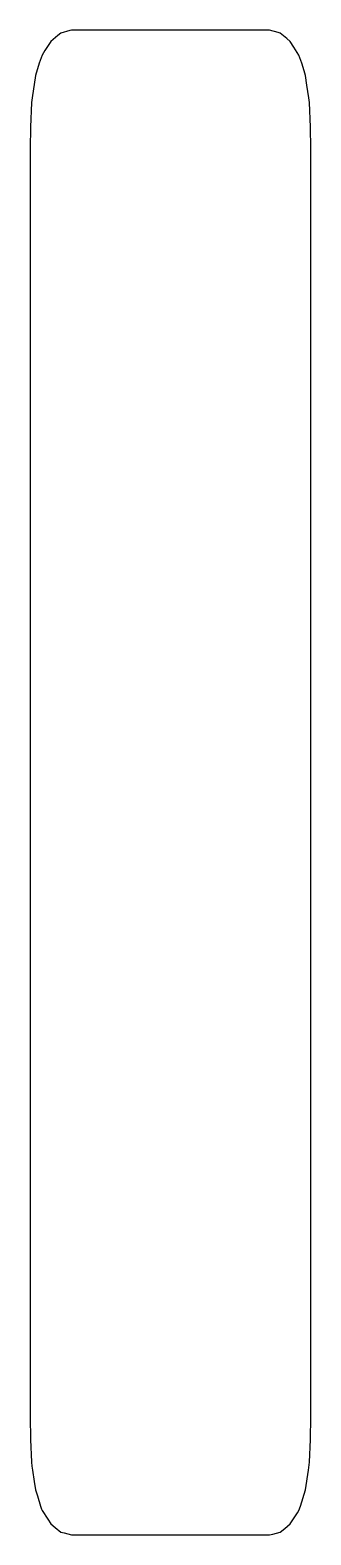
# Model space of a CAD drawing. Header units: metres. Extents: x 2.4 to 16, y -9 to 63.8.
import ezdxf

# ---------------------------------------------------------------- set-up
doc = ezdxf.new("R2010")
doc.units = ezdxf.units.M

msp = doc.modelspace()

# ---------------------------------------------------------------- linework, layer by layer
for p, q in [((3.748, 63.513), (3.4, 63.215)), ((3.882, 63.627), (3.748, 63.513)), ((4.319, 63.746), (3.882, 63.627)), ((4.4, 63.768), (4.319, 63.746)), ((12.615, 63.768), (4.4, 63.768)), ((14, 63.768), (12.615, 63.768)), ((14.414, 63.656), (14, 63.768)), ((14.518, 63.627), (14.414, 63.656)), ((14.83, 63.36), (14.518, 63.627)), ((15, 63.215), (14.83, 63.36)), ((3.122, 62.775), (2.986, 62.559)), ((3.4, 63.215), (3.122, 62.775)), ((15.176, 62.936), (15, 63.215)), ((15.414, 62.559), (15.176, 62.936)), ((2.842, 62.173), (2.668, 61.58)), ((2.986, 62.559), (2.842, 62.173)), ((15.461, 62.432), (15.414, 62.559)), ((15.558, 62.173), (15.461, 62.432)), ((15.666, 61.803), (15.558, 62.173)), ((2.668, 61.58), (2.494, 60.485)), ((15.732, 61.58), (15.666, 61.803)), ((15.808, 61.099), (15.732, 61.58)), ((2.494, 60.485), (2.468, 60.259)), ((15.906, 60.485), (15.808, 61.099)), ((15.919, 60.375), (15.906, 60.485)), ((2.468, 60.259), (2.424, 59.075)), ((15.932, 60.259), (15.919, 60.375)), ((15.976, 59.075), (15.932, 60.259)), ((2.424, 59.075), (2.4, 58.042)), ((16, 58.042), (15.976, 59.075)), ((2.4, 58.042), (2.4, 57.571)), ((2.4, 57.571), (2.4, 57.566)), ((2.4, 57.566), (2.4, 56.023)), ((16, 57.57), (16, 58.042)), ((16, 56.04), (16, 57.57)), ((2.4, 56.023), (2.4, 56.013)), ((2.4, 56.013), (2.4, 56.004)), ((2.4, 56.004), (2.4, 55.998)), ((2.4, 55.998), (2.4, 55.918)), ((2.4, 55.918), (2.4, 55.837)), ((2.4, 55.837), (2.4, 55.681)), ((2.4, 55.681), (2.4, 55.443)), ((2.4, 55.443), (2.4, 54.734)), ((16, 56.019), (16, 56.04)), ((16, 56), (16, 56.019)), ((16, 55.681), (16, 56)), ((16, 55.443), (16, 55.681)), ((16, 54.734), (16, 55.443)), ((2.4, 54.734), (2.4, 51.402)), ((16, 51.402), (16, 54.734)), ((2.4, 51.402), (2.4, 2.916)), ((16, 2.916), (16, 51.402)), ((2.4, 2.916), (2.4, -0.131)), ((16, -0.131), (16, 2.916)), ((2.4, -0.131), (2.4, -0.64)), ((2.4, -0.64), (2.4, -0.926)), ((16, -0.64), (16, -0.131)), ((16, -0.926), (16, -0.64)), ((2.4, -0.926), (2.4, -1.054)), ((2.4, -1.054), (2.4, -1.157)), ((2.4, -1.157), (2.4, -1.246)), ((2.4, -1.246), (2.4, -1.253)), ((2.4, -1.253), (2.4, -1.263)), ((2.4, -1.263), (2.4, -1.274)), ((2.4, -1.274), (2.4, -2.851)), ((16, -1.231), (16, -0.926)), ((16, -1.252), (16, -1.231)), ((16, -1.275), (16, -1.252)), ((16, -2.847), (16, -1.275)), ((2.4, -2.851), (2.4, -2.856)), ((2.4, -2.856), (2.4, -3.305)), ((16, -3.305), (16, -2.847)), ((16, -2.847), (16, -2.847)), ((2.4, -3.305), (2.426, -4.399)), ((15.974, -4.399), (16, -3.305)), ((2.426, -4.399), (2.468, -5.504)), ((15.932, -5.504), (15.974, -4.399)), ((2.468, -5.504), (2.49, -5.691)), ((2.49, -5.691), (2.512, -5.879)), ((15.888, -5.879), (15.932, -5.504)), ((2.512, -5.879), (2.602, -6.427)), ((2.602, -6.427), (2.668, -6.835)), ((15.732, -6.835), (15.888, -5.879)), ((2.668, -6.835), (2.755, -7.122)), ((2.755, -7.122), (2.907, -7.628)), ((15.493, -7.628), (15.732, -6.835)), ((2.907, -7.628), (2.961, -7.769)), ((2.961, -7.769), (2.986, -7.834)), ((2.986, -7.834), (3.259, -8.257)), ((15, -8.474), (15.346, -7.94)), ((15.346, -7.94), (15.414, -7.834)), ((15.414, -7.834), (15.493, -7.628)), ((3.259, -8.257), (3.4, -8.474)), ((3.4, -8.474), (3.62, -8.658)), ((3.62, -8.658), (3.882, -8.877)), ((14.518, -8.877), (14.73, -8.699)), ((14.73, -8.699), (15, -8.474)), ((3.882, -8.877), (4.051, -8.921)), ((4.051, -8.921), (4.4, -9.014)), ((4.4, -9.014), (7.091, -9.014)), ((7.091, -9.014), (14, -9.014)), ((14, -9.014), (14.156, -8.973)), ((14.156, -8.973), (14.518, -8.877))]:
    msp.add_line(p, q)

doc.saveas('drawing.dxf')
